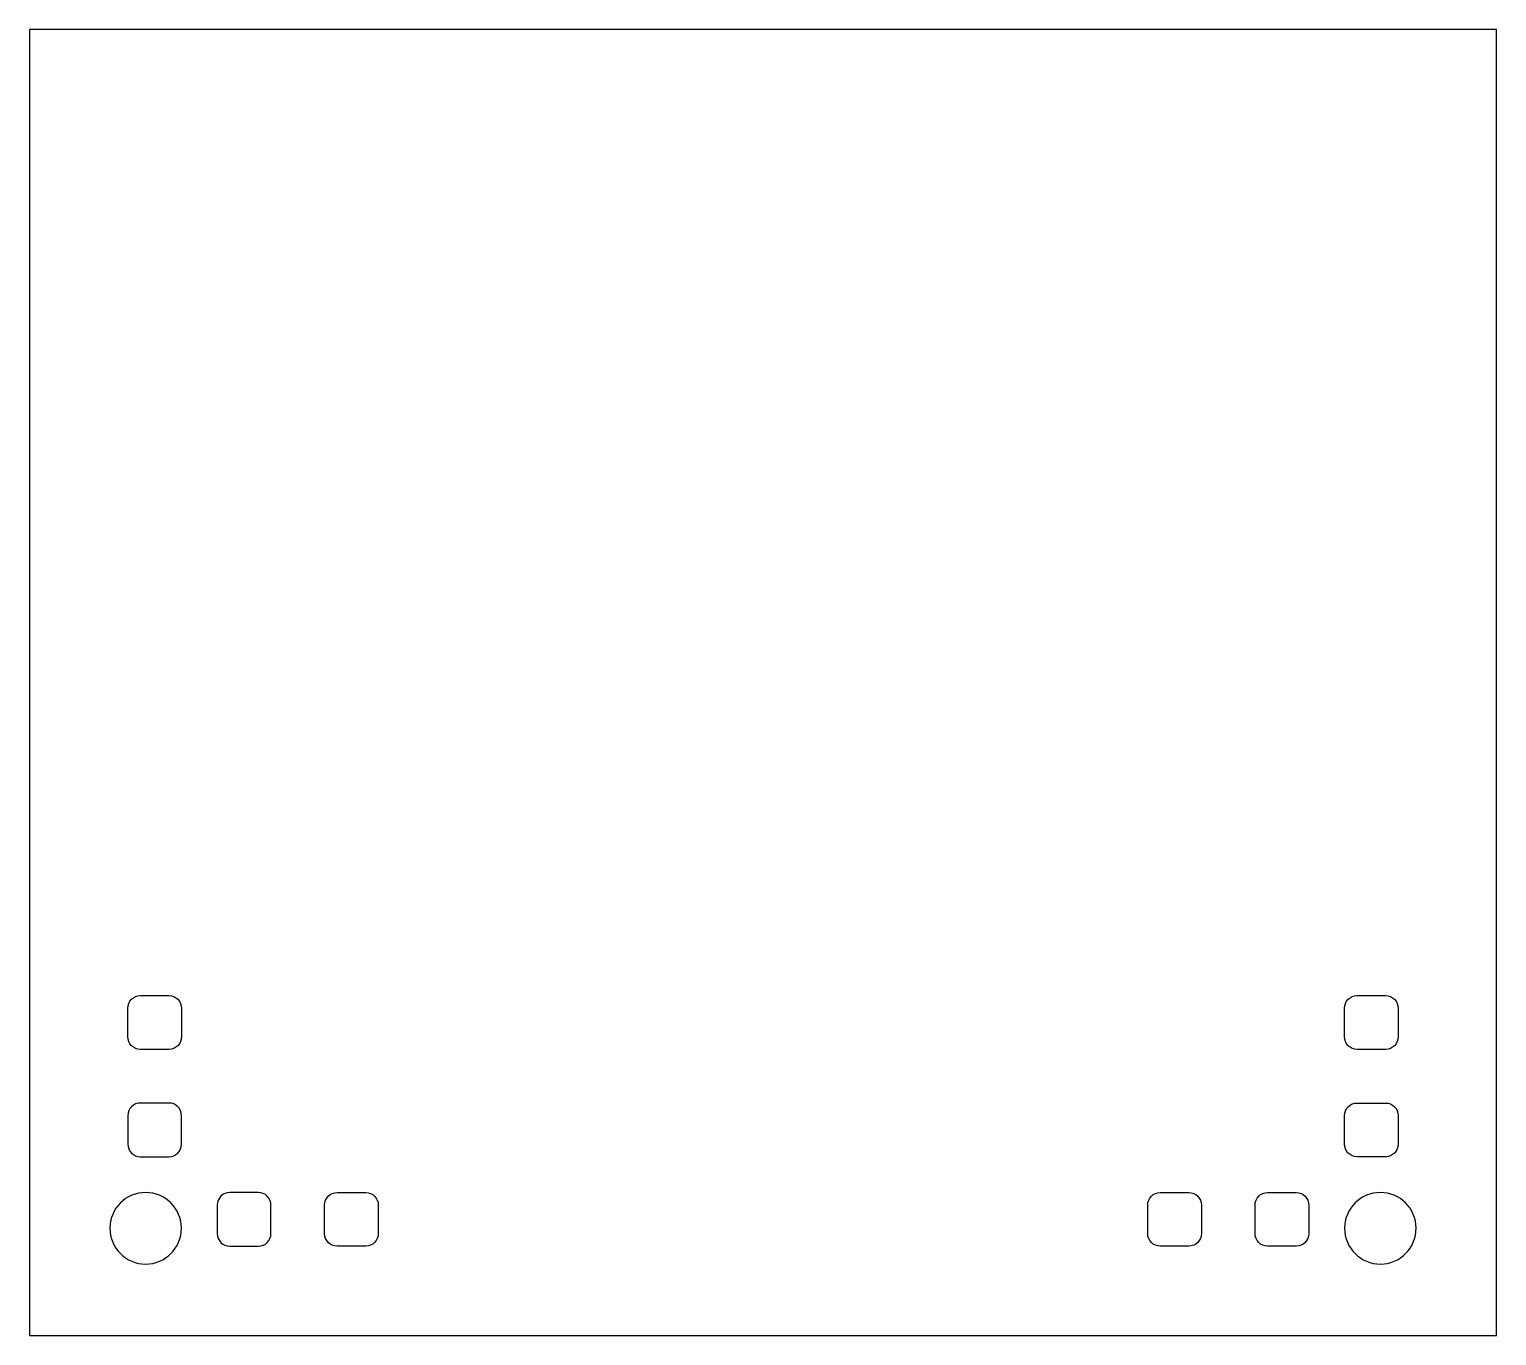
# Model space of a CAD drawing. Header units: inches. Extents: x 0 to 41, y 0 to 36.5.
import ezdxf

# ---------------------------------------------------------------- set-up
doc = ezdxf.new("R2010")
doc.units = ezdxf.units.IN

msp = doc.modelspace()

# ---------------------------------------------------------------- linework, layer by layer
at = {"layer": 'INTERIOR_PROFILES'}
for points in [[(3.1, 9.5), (3.9, 9.5, -0.414214), (4.25, 9.15), (4.25, 8.35, -0.414214), (3.9, 8), (3.1, 8, -0.414214), (2.75, 8.35), (2.75, 9.15, -0.414214)], [(36.75, 8.35), (36.75, 9.15, -0.414214), (37.1, 9.5), (37.9, 9.5, -0.414214), (38.25, 9.15), (38.25, 8.35, -0.414214), (37.9, 8), (37.1, 8, -0.414214)], [(4.25, 6.15, 0.414214), (3.9, 6.5), (3.1, 6.5, 0.414214), (2.75, 6.15), (2.75, 5.35, 0.414214), (3.1, 5), (3.9, 5, 0.414214), (4.25, 5.35)], [(37.1, 6.5), (37.9, 6.5, -0.414214), (38.25, 6.15), (38.25, 5.35, -0.414214), (37.9, 5), (37.1, 5, -0.414214), (36.75, 5.35), (36.75, 6.15, -0.414214)], [(6.75, 3.65, 0.414214), (6.4, 4), (5.6, 4, 0.414214), (5.25, 3.65), (5.25, 2.85, 0.414214), (5.6, 2.5), (6.4, 2.5, 0.414214), (6.75, 2.85)], [(8.6, 4), (9.4, 4, -0.414214), (9.75, 3.65), (9.75, 2.85, -0.414214), (9.4, 2.5), (8.6, 2.5, -0.414214), (8.25, 2.85), (8.25, 3.65, -0.414214)], [(31.6, 4), (32.4, 4, -0.414214), (32.75, 3.65), (32.75, 2.85, -0.414214), (32.4, 2.5), (31.6, 2.5, -0.414214), (31.25, 2.85), (31.25, 3.65, -0.414214)], [(35.4, 2.5), (34.6, 2.5, -0.414214), (34.25, 2.85), (34.25, 3.65, -0.414214), (34.6, 4), (35.4, 4, -0.414214), (35.75, 3.65), (35.75, 2.85, -0.414214)]]:
    msp.add_lwpolyline(points, format="xyb", close=True, dxfattribs=at)
at = {"layer": 'INTERIOR_PROFILES', "extrusion": (0, 0, -1)}
for centre in [(-3.25, 3), (-37.75, 3)]:
    msp.add_circle(centre, 1, dxfattribs=at)
at = {"layer": 'OUTER_PROFILES'}
msp.add_lwpolyline([(41, 36.5), (0, 36.5), (0, 0), (41, 0)], close=True, dxfattribs=at)

doc.saveas('drawing.dxf')
